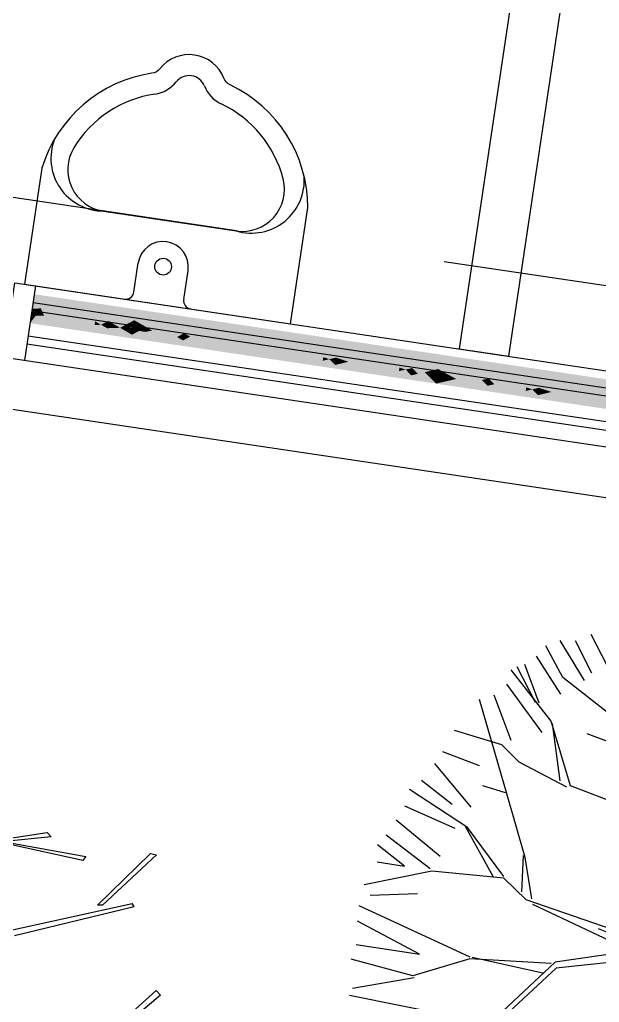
# Model space of a CAD drawing. Header units: millimetres. Extents: x 338 to 506, y 179 to 335.
# Drawn here: x 401.91 to 402.601, y 291.428 to 292.599 of the extents above; entities that cross this region are included whole.
import ezdxf

# ---------------------------------------------------------------- set-up
doc = ezdxf.new("R2010")
doc.units = ezdxf.units.MM
doc.linetypes.add('CENTER', pattern=[2, 1.25, -0.25, 0.25, -0.25])
doc.linetypes.add('DASHED2', pattern=[0.375, 0.25, -0.125])
for name, color, linetype in [('EJES_DE_COLUMNA', 255, 'DASHED2'), ('MUEBLES_FIJOS', 145, 'Continuous'), ('MUROS', 32, 'Continuous'), ('REJAS', 151, 'Continuous'), ('SEÑALIZACIÓN', 41, 'Continuous')]:
    doc.layers.add(name, color=color, linetype=linetype)

# ---------------------------------------------------------------- blocks, each defined once
blk = doc.blocks.new('ARPLS022')
at = {"color": 0, "linetype": 'ByBlock'}
for p, q in [((-0.0778, 0.3731), (-0.0716, 0.4956)), ((-0.0394, 0.4228), (-0.0628, 0.4934)), ((-0.0373, 0.4246), (-0.0285, 0.5)), ((-0.0103, 0.4207), (0.0175, 0.4991)), ((-0.0103, 0.4966), (-0.0103, 0.4207)), ((-0.0051, 0.3603), (0.0359, 0.5)), ((0.0896, 0.4206), (0.0615, 0.4978)), ((0.0503, 0.489), (0.0605, 0.4335)), ((0.0908, 0.4536), (0.1111, 0.489)), ((0.0908, 0.4864), (0.0908, 0.4536)), ((0.0918, 0.4228), (0.124, 0.4806)), ((0.1437, 0.4714), (0.1086, 0.4134)), ((0.1437, 0.4006), (0.1615, 0.4638)), ((0.1474, 0.3862), (0.1817, 0.4612)), ((0.1717, 0.4083), (0.1944, 0.4485)), ((0.1717, 0.3854), (0.217, 0.436)), ((-0.0073, 0.3603), (-0.0373, 0.4246)), ((0.2221, 0.3828), (0.2323, 0.4284)), ((0.094, 0.3347), (0.0896, 0.4206)), ((0.2505, 0.3603), (0.2592, 0.4184)), ((0.094, 0.3475), (0.1474, 0.3884)), ((0.1927, 0.3453), (0.3002, 0.3946)), ((0.0958, 0.3347), (0.1474, 0.3862)), ((0.1949, 0.3475), (0.1989, 0.3753)), ((0.2575, 0.3502), (0.3079, 0.378)), ((0.2725, 0.3148), (0.3232, 0.3652)), ((-0.0113, 0.2721), (-0.0051, 0.3581)), ((0.0015, 0.2637), (-0.0073, 0.3603)), ((0.2333, 0.3368), (0.2505, 0.3603)), ((0.287, 0.3065), (0.3408, 0.3624)), ((0.3064, 0.3281), (0.3452, 0.3559)), ((0.1218, 0.3131), (0.1927, 0.3453)), ((0.3064, 0.3237), (0.3495, 0.3475)), ((-0.0029, 0.2571), (-0.0972, 0.3325)), ((0.0724, 0.3043), (0.094, 0.3347)), ((0.2121, 0.2765), (0.2333, 0.3368)), ((0.3206, 0.2996), (0.3611, 0.335)), ((0.0037, 0.2593), (-0.0694, 0.3175)), ((0.3408, 0.3003), (0.3751, 0.3259)), ((0.0746, 0.2981), (0.1218, 0.3131)), ((0.0808, 0.3109), (0.124, 0.3153)), ((0.2143, 0.2721), (0.287, 0.3065)), ((0.3408, 0.2744), (0.3838, 0.3098)), ((0.0315, 0.1756), (0.068, 0.2959)), ((0.0443, 0.1562), (0.0724, 0.3043)), ((0.2183, 0.2853), (0.2848, 0.3043)), ((0.3002, 0.2293), (0.3408, 0.3003)), ((0.3509, 0.2667), (0.3863, 0.2919)), ((0.1989, 0.2034), (0.2143, 0.2721)), ((0.3611, 0.2492), (0.3963, 0.2744)), ((0.0337, 0.1606), (0.0037, 0.2593)), ((0.253, 0.1434), (0.2788, 0.2616)), ((0.0381, 0.098), (-0.0029, 0.2571)), ((0.0381, 0.1628), (0.0509, 0.2143))]:
    blk.add_line(p, q, dxfattribs=at)
blk = doc.blocks.new('ARPLS504')
at = {"linetype": 'Continuous'}
for p, q in [((0.1621, -0.3706), (0.1692, -0.2669)), ((0.1704, -0.2776), (0.1674, -0.3736)), ((0.1847, -0.3289), (0.171, -0.2753)), ((0.1728, -0.2705), (0.1889, -0.3235)), ((0.0649, -0.2913), (0.1203, -0.4361)), ((0.1168, -0.4391), (0.0614, -0.3033)), ((0.1889, -0.3235), (0.1847, -0.3289)), ((0.1674, -0.3736), (0.1621, -0.3706)), ((0.1132, -0.4016), (0.112, -0.3956)), ((0.112, -0.3956), (0.1823, -0.4492)), ((0.1817, -0.4564), (0.1132, -0.4016)), ((0.0173, -0.4856), (-0.05, -0.4266)), ((-0.0453, -0.4242), (0.022, -0.4796)), ((0.1168, -0.4391), (0.1203, -0.4361)), ((0.1823, -0.4492), (0.1817, -0.4564)), ((0.022, -0.4796), (0.0173, -0.4856))]:
    blk.add_line(p, q, dxfattribs=at)
blk = doc.blocks.new('ACCESO_P')
at = {"color": 3}
for name, p in [('ARPLS504', (2.4881, 4.9426)), ('ARPLS022', (2.60943, 3.73866))]:
    blk.add_blockref(name, p, dxfattribs=at)
blk = doc.blocks.new('*U402')
at = {"layer": 'REJAS', "color": 18, "linetype": 'Continuous', "extrusion": (0, 0, -1)}
for points in [[(-3003.3745, 1980.2511), (-3003.3658, 1980.0068), (-3003.3658, 1980.4954)], [(-3003.3658, 1980.4954), (-3003.3754, 1980.4903), (-3003.3772, 1980.4802)], [(-3003.3706, 1980.4929), (-3003.3658, 1980.4954), (-3003.3748, 1980.4937)], [(-3003.3658, 1980.4954), (-3003.3745, 1980.4954), (-3003.3748, 1980.4937)], [(-3003.3712, 1980.4649), (-3003.3658, 1980.4954), (-3003.3771, 1980.4649)], [(-3003.3658, 1980.4954), (-3003.3772, 1980.4802), (-3003.3771, 1980.4649)], [(-3003.3767, 1980.4344), (-3003.3701, 1980.3733), (-3003.3658, 1980.4954)], [(-3003.3754, 1980.4903), (-3003.3706, 1980.4929), (-3003.3748, 1980.4937)], [(-3003.3833, 1980.0068), (-3003.3745, 1980.2511), (-3003.4008, 1980.4954)], [(-3003.3745, 1980.4954), (-3003.3833, 1980.4954), (-3003.3748, 1980.4937)], [(-3003.3833, 1980.4954), (-3003.3793, 1980.4929), (-3003.3748, 1980.4937)], [(-3003.3748, 1980.4937), (-3003.3793, 1980.4929), (-3003.3754, 1980.4903)], [(-3003.3754, 1980.4903), (-3003.3833, 1980.4954), (-3003.3851, 1980.4853)], [(-3003.3876, 1980.3733), (-3003.3767, 1980.4344), (-3003.4008, 1980.4954)], [(-3003.3833, 1980.0068), (-3003.4008, 1980.4954), (-3003.4008, 1979.5182)], [(-3003.3833, 1980.4954), (-3003.4008, 1980.4954), (-3003.3851, 1980.4853)], [(-3003.4008, 1980.4954), (-3003.3947, 1980.4802), (-3003.3851, 1980.4853)], [(-3003.3754, 1980.4903), (-3003.3851, 1980.4853), (-3003.3772, 1980.4802)], [(-3003.3771, 1980.4649), (-3003.3772, 1980.4802), (-3003.3887, 1980.4649)], [(-3003.3887, 1980.4649), (-3003.3772, 1980.4802), (-3003.3851, 1980.4853)], [(-3003.3851, 1980.4853), (-3003.3947, 1980.4802), (-3003.3887, 1980.4649)], [(-3003.3767, 1980.4344), (-3003.3712, 1980.4649), (-3003.3771, 1980.4649)], [(-3003.3827, 1980.4496), (-3003.3767, 1980.4344), (-3003.3771, 1980.4649)], [(-3003.3887, 1980.4649), (-3003.3827, 1980.4496), (-3003.3771, 1980.4649)], [(-3003.3767, 1980.4344), (-3003.3794, 1980.4191), (-3003.3751, 1980.4191)], [(-3003.3764, 1980.4115), (-3003.3734, 1980.4038), (-3003.3751, 1980.4191)], [(-3003.3764, 1980.4115), (-3003.3773, 1980.4064), (-3003.3749, 1980.4076)], [(-3003.3794, 1980.4191), (-3003.3764, 1980.4115), (-3003.3751, 1980.4191)], [(-3003.3794, 1980.4191), (-3003.3822, 1980.4038), (-3003.3764, 1980.4115)], [(-3003.3773, 1980.4064), (-3003.3764, 1980.4115), (-3003.3793, 1980.4076)], [(-3003.3762, 1980.3886), (-3003.3701, 1980.3733), (-3003.3734, 1980.4038)], [(-3003.3749, 1980.4076), (-3003.3773, 1980.4064), (-3003.3734, 1980.4038)], [(-3003.3734, 1980.4038), (-3003.3773, 1980.4064), (-3003.3778, 1980.4038)], [(-3003.3763, 1980.4), (-3003.3734, 1980.4038), (-3003.3783, 1980.4013)], [(-3003.3734, 1980.4038), (-3003.3778, 1980.4038), (-3003.3783, 1980.4013)], [(-3003.3748, 1980.3962), (-3003.3734, 1980.4038), (-3003.3762, 1980.3962)], [(-3003.3734, 1980.4038), (-3003.3763, 1980.4), (-3003.3762, 1980.3962)], [(-3003.3822, 1980.4038), (-3003.3876, 1980.3733), (-3003.3762, 1980.3886)], [(-3003.3762, 1980.3962), (-3003.3763, 1980.4), (-3003.3792, 1980.3962)], [(-3003.3792, 1980.3962), (-3003.3763, 1980.4), (-3003.3783, 1980.4013)], [(-3003.3822, 1980.4038), (-3003.3773, 1980.4064), (-3003.3793, 1980.4076)], [(-3003.3778, 1980.4038), (-3003.3773, 1980.4064), (-3003.3822, 1980.4038)], [(-3003.3783, 1980.4013), (-3003.3778, 1980.4038), (-3003.3822, 1980.4038)], [(-3003.3822, 1980.4038), (-3003.3807, 1980.4), (-3003.3783, 1980.4013)], [(-3003.3807, 1980.4), (-3003.3792, 1980.3962), (-3003.3783, 1980.4013)], [(-3003.378, 1980.3784), (-3003.3731, 1980.3809), (-3003.3762, 1980.3886)], [(-3003.3762, 1980.3886), (-3003.3748, 1980.3962), (-3003.3762, 1980.3962)], [(-3003.3792, 1980.3962), (-3003.3777, 1980.3924), (-3003.3762, 1980.3962)], [(-3003.3777, 1980.3924), (-3003.3762, 1980.3886), (-3003.3762, 1980.3962)], [(-3003.3762, 1980.3886), (-3003.3819, 1980.3809), (-3003.378, 1980.3784)], [(-3003.3701, 1980.3733), (-3003.3731, 1980.3809), (-3003.378, 1980.3784)], [(-3003.3701, 1980.3733), (-3003.3721, 1980.3746), (-3003.3744, 1980.3741)], [(-3003.3744, 1980.3741), (-3003.3745, 1980.3733), (-3003.3701, 1980.3733)], [(-3003.3721, 1980.3746), (-3003.3741, 1980.3758), (-3003.3744, 1980.3741)], [(-3003.377, 1980.3758), (-3003.3741, 1980.3758), (-3003.376, 1980.3771)], [(-3003.3741, 1980.3758), (-3003.3765, 1980.3746), (-3003.3744, 1980.3741)], [(-3003.3741, 1980.3758), (-3003.377, 1980.3758), (-3003.3765, 1980.3746)], [(-3003.3765, 1980.3746), (-3003.3789, 1980.3733), (-3003.3744, 1980.3741)], [(-3003.3789, 1980.3733), (-3003.3745, 1980.3733), (-3003.3744, 1980.3741)], [(-3003.378, 1980.3784), (-3003.377, 1980.3758), (-3003.376, 1980.3771)], [(-3003.3765, 1980.3746), (-3003.377, 1980.3758), (-3003.3789, 1980.3733)], [(-3003.3784, 1980.3758), (-3003.377, 1980.3758), (-3003.378, 1980.3784)], [(-3003.3789, 1980.3733), (-3003.377, 1980.3758), (-3003.3784, 1980.3758)], [(-3003.3819, 1980.3809), (-3003.3876, 1980.3733), (-3003.378, 1980.3784)], [(-3003.3876, 1980.3733), (-3003.3789, 1980.3733), (-3003.378, 1980.3784)], [(-3003.3701, 1980.3733), (-3003.375, 1980.3707), (-3003.3759, 1980.3656)], [(-3003.3726, 1980.372), (-3003.3701, 1980.3733), (-3003.3747, 1980.3724)], [(-3003.3701, 1980.3733), (-3003.3745, 1980.3733), (-3003.3747, 1980.3724)], [(-3003.3729, 1980.358), (-3003.3701, 1980.3733), (-3003.3758, 1980.358)], [(-3003.3701, 1980.3733), (-3003.3759, 1980.3656), (-3003.3758, 1980.358)], [(-3003.3756, 1980.3427), (-3003.3723, 1980.3122), (-3003.3701, 1980.3733)], [(-3003.375, 1980.3707), (-3003.3726, 1980.372), (-3003.3747, 1980.3724)], [(-3003.3745, 1980.3733), (-3003.3789, 1980.3733), (-3003.3747, 1980.3724)], [(-3003.3789, 1980.3733), (-3003.3769, 1980.372), (-3003.3747, 1980.3724)], [(-3003.3747, 1980.3724), (-3003.3769, 1980.372), (-3003.375, 1980.3707)], [(-3003.375, 1980.3707), (-3003.3789, 1980.3733), (-3003.3798, 1980.3682)], [(-3003.375, 1980.3707), (-3003.3798, 1980.3682), (-3003.3759, 1980.3656)], [(-3003.3811, 1980.3122), (-3003.3756, 1980.3427), (-3003.3876, 1980.3733)], [(-3003.3758, 1980.358), (-3003.3759, 1980.3656), (-3003.3816, 1980.358)], [(-3003.3816, 1980.358), (-3003.3759, 1980.3656), (-3003.3798, 1980.3682)], [(-3003.3789, 1980.3733), (-3003.3876, 1980.3733), (-3003.3798, 1980.3682)], [(-3003.3876, 1980.3733), (-3003.3846, 1980.3656), (-3003.3798, 1980.3682)], [(-3003.3798, 1980.3682), (-3003.3846, 1980.3656), (-3003.3816, 1980.358)], [(-3003.3756, 1980.3427), (-3003.3729, 1980.358), (-3003.3758, 1980.358)], [(-3003.3786, 1980.3504), (-3003.3756, 1980.3427), (-3003.3758, 1980.358)], [(-3003.3816, 1980.358), (-3003.3786, 1980.3504), (-3003.3758, 1980.358)], [(-3003.3783, 1980.3275), (-3003.3723, 1980.3122), (-3003.3756, 1980.3427)], [(-3003.3783, 1980.3275), (-3003.3811, 1980.3122), (-3003.3753, 1980.3198)], [(-3003.3723, 1980.3122), (-3003.3738, 1980.316), (-3003.3762, 1980.3148)], [(-3003.3762, 1980.3148), (-3003.3738, 1980.316), (-3003.3753, 1980.3198)], [(-3003.3753, 1980.3198), (-3003.3782, 1980.316), (-3003.3762, 1980.3148)], [(-3003.3782, 1980.316), (-3003.3811, 1980.3122), (-3003.3762, 1980.3148)], [(-3003.3767, 1980.3122), (-3003.3723, 1980.3122), (-3003.3762, 1980.3148)], [(-3003.3752, 1980.3084), (-3003.3723, 1980.3122), (-3003.3772, 1980.3097)], [(-3003.3723, 1980.3122), (-3003.3767, 1980.3122), (-3003.3772, 1980.3097)], [(-3003.3781, 1980.3046), (-3003.3751, 1980.2969), (-3003.3723, 1980.3122)], [(-3003.3778, 1980.2817), (-3003.3745, 1980.2511), (-3003.3723, 1980.3122)], [(-3003.3778, 1980.2817), (-3003.3751, 1980.2969), (-3003.3811, 1980.3122)], [(-3003.3781, 1980.3046), (-3003.3752, 1980.3084), (-3003.3772, 1980.3097)], [(-3003.3811, 1980.3122), (-3003.3767, 1980.3122), (-3003.3762, 1980.3148)], [(-3003.3767, 1980.3122), (-3003.3811, 1980.3122), (-3003.3772, 1980.3097)], [(-3003.3811, 1980.3122), (-3003.3796, 1980.3084), (-3003.3772, 1980.3097)], [(-3003.3772, 1980.3097), (-3003.3796, 1980.3084), (-3003.3781, 1980.3046)], [(-3003.3767, 1980.19), (-3003.3723, 1980.19), (-3003.3745, 1980.2511)], [(-3003.3723, 1980.19), (-3003.3756, 1980.1595), (-3003.3701, 1980.129)], [(-3003.3723, 1980.19), (-3003.3767, 1980.19), (-3003.3756, 1980.1595)], [(-3003.3756, 1980.1595), (-3003.3767, 1980.19), (-3003.3789, 1980.129)], [(-3003.3756, 1980.1595), (-3003.3772, 1980.1442), (-3003.3729, 1980.1442)], [(-3003.3729, 1980.1442), (-3003.3759, 1980.1366), (-3003.3701, 1980.129)], [(-3003.3729, 1980.1442), (-3003.3772, 1980.1442), (-3003.3759, 1980.1366)], [(-3003.3759, 1980.1366), (-3003.3772, 1980.1442), (-3003.3789, 1980.129)], [(-3003.3767, 1980.0679), (-3003.3658, 1980.0068), (-3003.3701, 1980.129)], [(-3003.3701, 1980.129), (-3003.373, 1980.1328), (-3003.375, 1980.1315)], [(-3003.3745, 1980.129), (-3003.3701, 1980.129), (-3003.375, 1980.1315)], [(-3003.3734, 1980.0984), (-3003.3701, 1980.129), (-3003.3762, 1980.1137)], [(-3003.3716, 1980.1252), (-3003.3701, 1980.129), (-3003.3741, 1980.1264)], [(-3003.3701, 1980.129), (-3003.3745, 1980.129), (-3003.3741, 1980.1264)], [(-3003.375, 1980.1315), (-3003.373, 1980.1328), (-3003.3759, 1980.1366)], [(-3003.3765, 1980.1277), (-3003.3741, 1980.1264), (-3003.3745, 1980.129)], [(-3003.3789, 1980.129), (-3003.3745, 1980.129), (-3003.375, 1980.1315)], [(-3003.3789, 1980.129), (-3003.3765, 1980.1277), (-3003.3745, 1980.129)], [(-3003.3759, 1980.1366), (-3003.3774, 1980.1328), (-3003.375, 1980.1315)], [(-3003.3774, 1980.1328), (-3003.3789, 1980.129), (-3003.375, 1980.1315)], [(-3003.376, 1980.1252), (-3003.3789, 1980.129), (-3003.3761, 1980.1213)], [(-3003.3765, 1980.1277), (-3003.3789, 1980.129), (-3003.376, 1980.1252)], [(-3003.3789, 1980.129), (-3003.3775, 1980.1213), (-3003.3761, 1980.1213)], [(-3003.3762, 1980.1137), (-3003.3789, 1980.129), (-3003.3778, 1980.0984)], [(-3003.3767, 1980.0679), (-3003.3789, 1980.129), (-3003.3833, 1980.0068)], [(-3003.3731, 1980.1213), (-3003.3716, 1980.1252), (-3003.3741, 1980.1264)], [(-3003.3741, 1980.1264), (-3003.376, 1980.1252), (-3003.3731, 1980.1213)], [(-3003.3731, 1980.1213), (-3003.376, 1980.1252), (-3003.3761, 1980.1213)], [(-3003.3747, 1980.1175), (-3003.3731, 1980.1213), (-3003.3761, 1980.1213)], [(-3003.3765, 1980.1277), (-3003.376, 1980.1252), (-3003.3741, 1980.1264)], [(-3003.3762, 1980.1137), (-3003.3747, 1980.1175), (-3003.3761, 1980.1213)], [(-3003.3761, 1980.1213), (-3003.3775, 1980.1213), (-3003.3762, 1980.1137)], [(-3003.3734, 1980.0984), (-3003.3762, 1980.1137), (-3003.3778, 1980.0984)], [(-3003.3767, 1980.0679), (-3003.3734, 1980.0984), (-3003.3778, 1980.0984)], [(-3003.3783, 1980.0526), (-3003.374, 1980.0526), (-3003.3767, 1980.0679)], [(-3003.374, 1980.0526), (-3003.377, 1980.045), (-3003.3712, 1980.0374)], [(-3003.374, 1980.0526), (-3003.3783, 1980.0526), (-3003.377, 1980.045)], [(-3003.377, 1980.045), (-3003.3783, 1980.0526), (-3003.38, 1980.0374)], [(-3003.3772, 1980.0221), (-3003.3658, 1980.0068), (-3003.3712, 1980.0374)], [(-3003.3712, 1980.0374), (-3003.3741, 1980.0412), (-3003.3761, 1980.0399)], [(-3003.3756, 1980.0374), (-3003.3712, 1980.0374), (-3003.3761, 1980.0399)], [(-3003.3712, 1980.0374), (-3003.3752, 1980.0348), (-3003.3727, 1980.0335)], [(-3003.3752, 1980.0348), (-3003.3712, 1980.0374), (-3003.3756, 1980.0374)], [(-3003.3727, 1980.0335), (-3003.3752, 1980.0348), (-3003.3742, 1980.0297)], [(-3003.3761, 1980.0399), (-3003.3741, 1980.0412), (-3003.377, 1980.045)], [(-3003.3742, 1980.0297), (-3003.38, 1980.0374), (-3003.3772, 1980.0221)], [(-3003.3742, 1980.0297), (-3003.3752, 1980.0348), (-3003.3771, 1980.0335)], [(-3003.3771, 1980.0335), (-3003.3752, 1980.0348), (-3003.38, 1980.0374)], [(-3003.38, 1980.0374), (-3003.3752, 1980.0348), (-3003.3756, 1980.0374)], [(-3003.38, 1980.0374), (-3003.3756, 1980.0374), (-3003.3761, 1980.0399)], [(-3003.377, 1980.045), (-3003.3785, 1980.0412), (-3003.3761, 1980.0399)], [(-3003.3785, 1980.0412), (-3003.38, 1980.0374), (-3003.3761, 1980.0399)], [(-3003.3772, 1980.0221), (-3003.38, 1980.0374), (-3003.3833, 1980.0068)], [(-3003.3715, 1980.0145), (-3003.3754, 1980.0119), (-3003.3658, 1980.0068)], [(-3003.3658, 1980.0068), (-3003.3754, 1980.0119), (-3003.3745, 1980.0068)], [(-3003.3772, 1980.0221), (-3003.3754, 1980.0119), (-3003.3715, 1980.0145)], [(-3003.3745, 1980.0068), (-3003.3754, 1980.0119), (-3003.3833, 1980.0068)], [(-3003.3754, 1980.0119), (-3003.3772, 1980.0221), (-3003.3803, 1980.0145)], [(-3003.3833, 1980.0068), (-3003.3754, 1980.0119), (-3003.3803, 1980.0145)], [(-3003.3723, 1979.9457), (-3003.3658, 1980.0068), (-3003.3778, 1979.9763)], [(-3003.3745, 1980.0068), (-3003.3736, 1980.0017), (-3003.3658, 1980.0068)], [(-3003.3658, 1980.0068), (-3003.3736, 1980.0017), (-3003.3688, 1979.9992)], [(-3003.3723, 1979.9457), (-3003.3701, 1979.8847), (-3003.3658, 1980.0068)], [(-3003.3745, 1979.7625), (-3003.3658, 1979.5182), (-3003.3658, 1980.0068)], [(-3003.3736, 1980.0017), (-3003.3718, 1979.9915), (-3003.3688, 1979.9992)], [(-3003.3718, 1979.9915), (-3003.3736, 1980.0017), (-3003.3775, 1979.9992)], [(-3003.3776, 1979.9915), (-3003.3718, 1979.9915), (-3003.3775, 1979.9992)], [(-3003.3784, 1980.0043), (-3003.3736, 1980.0017), (-3003.3745, 1980.0068)], [(-3003.3784, 1980.0043), (-3003.3775, 1979.9992), (-3003.3736, 1980.0017)], [(-3003.3833, 1980.0068), (-3003.4008, 1979.5182), (-3003.3745, 1979.7625)], [(-3003.3784, 1980.0043), (-3003.3745, 1980.0068), (-3003.3833, 1980.0068)], [(-3003.3833, 1980.0068), (-3003.3775, 1979.9992), (-3003.3784, 1980.0043)], [(-3003.3833, 1980.0068), (-3003.3776, 1979.9915), (-3003.3775, 1979.9992)], [(-3003.3805, 1979.9915), (-3003.3776, 1979.9915), (-3003.3833, 1980.0068)], [(-3003.3778, 1979.9763), (-3003.3833, 1980.0068), (-3003.3811, 1979.9457)], [(-3003.3718, 1979.9915), (-3003.3776, 1979.9915), (-3003.3748, 1979.9839)], [(-3003.3748, 1979.9839), (-3003.3776, 1979.9915), (-3003.3778, 1979.9763)], [(-3003.3778, 1979.9763), (-3003.3776, 1979.9915), (-3003.3805, 1979.9915)], [(-3003.3751, 1979.961), (-3003.3778, 1979.9763), (-3003.3811, 1979.9457)], [(-3003.3751, 1979.961), (-3003.3781, 1979.9534), (-3003.3723, 1979.9457)], [(-3003.3781, 1979.9534), (-3003.3772, 1979.9483), (-3003.3752, 1979.9496)], [(-3003.3772, 1979.9483), (-3003.3781, 1979.9534), (-3003.3796, 1979.9496)], [(-3003.3756, 1979.9152), (-3003.3701, 1979.8847), (-3003.3723, 1979.9457)], [(-3003.3752, 1979.9496), (-3003.3772, 1979.9483), (-3003.3723, 1979.9457)], [(-3003.3723, 1979.9457), (-3003.3772, 1979.9483), (-3003.3767, 1979.9457)], [(-3003.3756, 1979.9152), (-3003.3723, 1979.9457), (-3003.3783, 1979.9305)], [(-3003.3767, 1979.9457), (-3003.3762, 1979.9432), (-3003.3723, 1979.9457)], [(-3003.3723, 1979.9457), (-3003.3762, 1979.9432), (-3003.3738, 1979.9419)], [(-3003.3762, 1979.9432), (-3003.3753, 1979.9381), (-3003.3738, 1979.9419)], [(-3003.3753, 1979.9381), (-3003.3811, 1979.9457), (-3003.3783, 1979.9305)], [(-3003.3753, 1979.9381), (-3003.3762, 1979.9432), (-3003.3782, 1979.9419)], [(-3003.3789, 1979.8847), (-3003.3756, 1979.9152), (-3003.3811, 1979.9457)], [(-3003.3782, 1979.9419), (-3003.3762, 1979.9432), (-3003.3811, 1979.9457)], [(-3003.3811, 1979.9457), (-3003.3762, 1979.9432), (-3003.3767, 1979.9457)], [(-3003.3767, 1979.9457), (-3003.3772, 1979.9483), (-3003.3811, 1979.9457)], [(-3003.3811, 1979.9457), (-3003.3772, 1979.9483), (-3003.3796, 1979.9496)], [(-3003.3772, 1979.8999), (-3003.3729, 1979.8999), (-3003.3756, 1979.9152)], [(-3003.3729, 1979.8999), (-3003.3759, 1979.8923), (-3003.3701, 1979.8847)], [(-3003.3729, 1979.8999), (-3003.3772, 1979.8999), (-3003.3759, 1979.8923)], [(-3003.3759, 1979.8923), (-3003.3772, 1979.8999), (-3003.3789, 1979.8847)], [(-3003.3701, 1979.8847), (-3003.373, 1979.8885), (-3003.375, 1979.8872)], [(-3003.3745, 1979.8847), (-3003.3701, 1979.8847), (-3003.375, 1979.8872)], [(-3003.3716, 1979.8808), (-3003.3701, 1979.8847), (-3003.3741, 1979.8821)], [(-3003.3701, 1979.8847), (-3003.3745, 1979.8847), (-3003.3741, 1979.8821)], [(-3003.3762, 1979.8694), (-3003.3734, 1979.8541), (-3003.3701, 1979.8847)], [(-3003.3767, 1979.8236), (-3003.3745, 1979.7625), (-3003.3701, 1979.8847)], [(-3003.3731, 1979.877), (-3003.3716, 1979.8808), (-3003.3741, 1979.8821)], [(-3003.375, 1979.8872), (-3003.373, 1979.8885), (-3003.3759, 1979.8923)], [(-3003.3741, 1979.8821), (-3003.376, 1979.8808), (-3003.3731, 1979.877)], [(-3003.3765, 1979.8834), (-3003.3741, 1979.8821), (-3003.3745, 1979.8847)], [(-3003.3765, 1979.8834), (-3003.376, 1979.8808), (-3003.3741, 1979.8821)], [(-3003.3789, 1979.8847), (-3003.3745, 1979.8847), (-3003.375, 1979.8872)], [(-3003.3789, 1979.8847), (-3003.3765, 1979.8834), (-3003.3745, 1979.8847)], [(-3003.3759, 1979.8923), (-3003.3774, 1979.8885), (-3003.375, 1979.8872)], [(-3003.3774, 1979.8885), (-3003.3789, 1979.8847), (-3003.375, 1979.8872)], [(-3003.376, 1979.8808), (-3003.3789, 1979.8847), (-3003.3761, 1979.877)], [(-3003.3765, 1979.8834), (-3003.3789, 1979.8847), (-3003.376, 1979.8808)], [(-3003.3789, 1979.8847), (-3003.3775, 1979.877), (-3003.3761, 1979.877)], [(-3003.3762, 1979.8694), (-3003.3789, 1979.8847), (-3003.3778, 1979.8541)], [(-3003.3731, 1979.877), (-3003.376, 1979.8808), (-3003.3761, 1979.877)], [(-3003.3747, 1979.8732), (-3003.3731, 1979.877), (-3003.3761, 1979.877)], [(-3003.3762, 1979.8694), (-3003.3747, 1979.8732), (-3003.3761, 1979.877)], [(-3003.3761, 1979.877), (-3003.3775, 1979.877), (-3003.3762, 1979.8694)], [(-3003.3734, 1979.8541), (-3003.3762, 1979.8694), (-3003.3778, 1979.8541)], [(-3003.3778, 1979.8541), (-3003.3767, 1979.8236), (-3003.3734, 1979.8541)]]:
    blk.add_solid(points, dxfattribs=at)
blk = doc.blocks.new('O-INS-P')
at = {"layer": 'MUEBLES_FIJOS'}
for p, q in [((0.16, 0), (-0.16, 0)), ((0.16, -0.14), (0.16, 0)), ((-0.16, 0), (-0.16, -0.14)), ((-0.03, -0.01), (-0.03, -0.045)), ((0.03, -0.01), (0.03, -0.045)), ((0.0799, -0.1), (-0.0799, -0.1))]:
    blk.add_line(p, q, dxfattribs=at)
blk.add_lwpolyline([(-0.16, -0.14, 0.289691), (-0.0471, -0.271, -0.189721), (-0.0385, -0.2778, 0.576215), (0.0385, -0.2778, -0.189721), (0.0471, -0.271, 0.289691), (0.16, -0.14)], format="xyb", dxfattribs=at)
blk.add_circle((0, -0.045), 0.01, dxfattribs=at)
for centre, radius, start, end in [((0.04, -0.01), 0.01, 90, 180), ((-0.04, -0.01), 0.01, 0, 90), ((0, -0.045), 0.03, 180, 360), ((-0.0889, -0.1623), 0.0629, 81.8326, 193.001), ((-0.0799, -0.15), 0.05, 90, 202.8969), ((0.0889, -0.1623), 0.0629, 346.999, 98.1674), ((0.0799, -0.15), 0.05, 337.1031, 90), ((0, -0.1162), 0.1368, 202.8969, 253.0678), ((0, -0.1162), 0.1368, 286.9322, 337.1031), ((-0.0515, -0.2853), 0.04, 30.0976, 73.0678), ((0.0515, -0.2853), 0.04, 106.9322, 149.9024), ((0, -0.2555), 0.0195, 210.0976, 329.9024)]:
    blk.add_arc(centre, radius, start, end, dxfattribs=at)
blk = doc.blocks.new('BAÑOS_PUBLICOS_PISO_1')
at = {"layer": 'MUROS'}
blk.add_lwpolyline([(3003.26076, 1980.52044), (3003.41076, 1980.52044), (3003.41076, 1975.92044), (3003.26076, 1975.92044)], close=True, dxfattribs=at)
blk.add_lwpolyline([(3003.26076, 1980.52044), (3003.41076, 1980.52044), (3003.41076, 1975.92044), (3003.26076, 1975.92044)], close=True, dxfattribs=at)
blk.add_lwpolyline([(3003.26076, 1980.52044), (3003.41076, 1980.52044), (3003.41076, 1975.92044), (3003.26076, 1975.92044)], close=True, dxfattribs=at)
blk.add_lwpolyline([(3003.41076, 1979.98565), (3003.41076, 1979.92565), (3004.05654, 1979.92565), (3004.05654, 1979.98565), (3003.41076, 1979.98565)], dxfattribs=at)
at = {"layer": 'REJAS', "color": 18}
for p, q in [((3003.32076, 1978.52044), (3003.32076, 1980.52044)), ((3003.41076, 1980.49544), (3003.32076, 1980.49544)), ((3003.34076, 1980.49544), (3003.34076, 1978.54544)), ((3003.35076, 1980.49544), (3003.35076, 1978.54544)), ((3003.38076, 1978.54544), (3003.38076, 1980.49544)), ((3003.39076, 1980.49544), (3003.39076, 1978.54544))]:
    blk.add_line(p, q, dxfattribs=at)
at = {"layer": 'MUEBLES_FIJOS', "rotation": 90}
blk.add_blockref('O-INS-P', (3003.41076, 1980.34867), dxfattribs=at)
at = {"layer": 'REJAS', "color": 18, "linetype": 'Continuous'}
blk.add_blockref('*U402', (0, 0), dxfattribs=at)
blk = doc.blocks.new('EJES_ESTRUCTURALES')
at = {"layer": 'EJES_DE_COLUMNA', "color": 9, "linetype": 'CENTER'}
blk.add_line((741.96581, 131.2663), (741.96581, 199.7363), dxfattribs=at)
blk = doc.blocks.new('A$C7152A42C')
at = {"color": 18}
blk.add_blockref('BAÑOS_PUBLICOS_PISO_1', (-2892.7659, -1880.28762), dxfattribs=at)
at = {"layer": 'EJES_DE_COLUMNA'}
blk.add_blockref('EJES_ESTRUCTURALES', (-631.22088, -95.28525), dxfattribs=at)
at = {"layer": 'SEÑALIZACIÓN'}
blk.add_blockref('ACCESO_P', (107.32561, 95.47931), dxfattribs=at)

msp = doc.modelspace()

# ---------------------------------------------------------------- block references
at = {"layer": 'MUROS', "color": 32, "rotation": 81.53046525965426}
msp.add_blockref('A$C7152A42C', (484.7482, 168.0844), dxfattribs=at)

doc.saveas('drawing.dxf')
